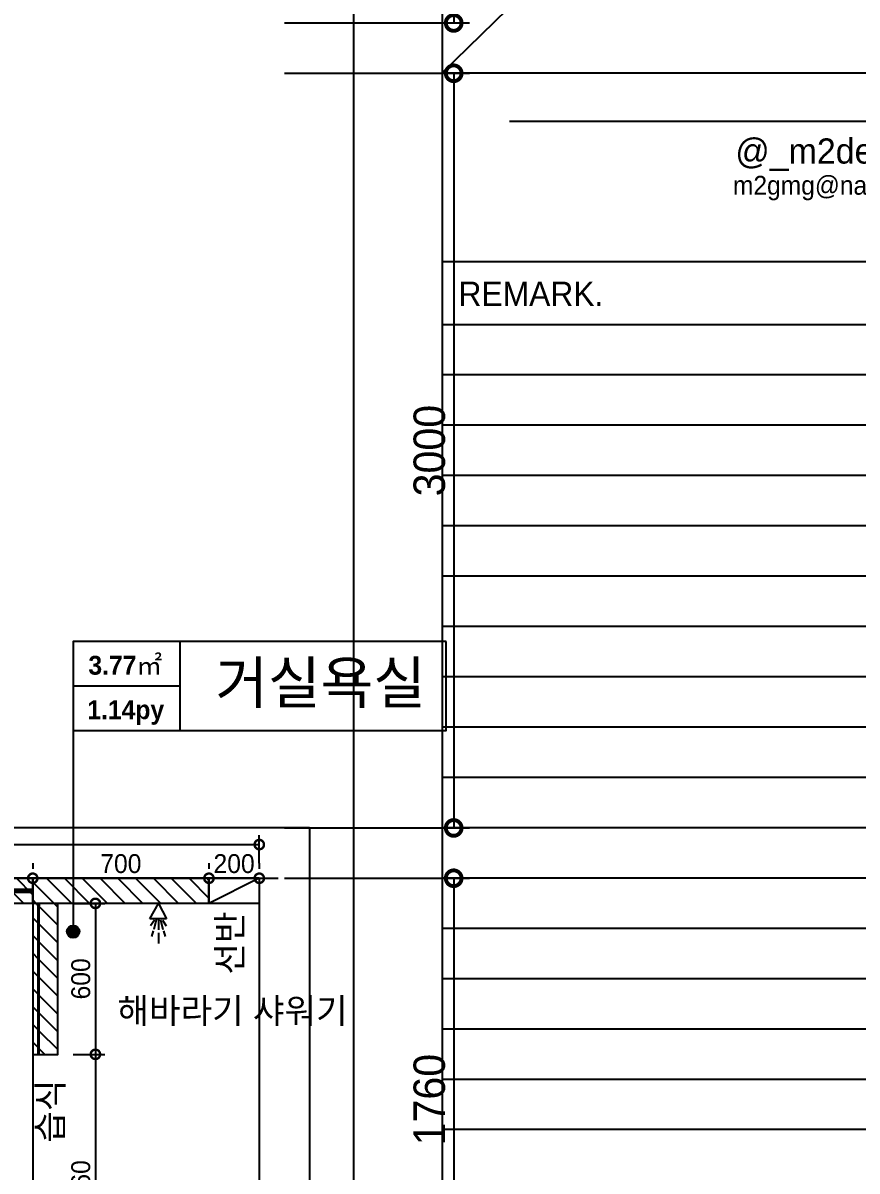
# Model space of a CAD drawing. Header units: inches. Extents: x -53835 to 52744, y -79586 to -50910.
# Drawn here: x 6490 to 9804, y -58781 to -54217 of the extents above; entities that cross this region are included whole.
import ezdxf
from ezdxf.enums import TextEntityAlignment as Align

# ---------------------------------------------------------------- set-up
doc = ezdxf.new("R2010")
doc.units = ezdxf.units.IN
doc.header["$LTSCALE"] = 50
doc.header["$MEASUREMENT"] = 0
doc.linetypes.add('HID', pattern=[2.5, 1.5, -1])
for name, color, linetype in [('0-ELC TEXT', 7, 'Continuous'), ('03-TEXT', 3, 'Continuous'), ('03-WAL NEW', 3, 'Continuous'), ('06-FUR', 6, 'Continuous'), ('06-LIGHT', 4, 'Continuous'), ('07-DIM WAL', 5, 'Continuous'), ('BATH', 4, 'Continuous'), ('CO-BATH', 6, 'Continuous'), ('E-HAT', 251, 'Continuous'), ('FORM(YOURNAME)-1', 1, 'Continuous'), ('FORM(YOURNAME)-11', 1, 'Continuous'), ('TOILET-1', 6, 'Continuous'), ('도면층2', 2, 'Continuous'), ('욕실마감선', 4, 'Continuous')]:
    doc.layers.add(name, color=color, linetype=linetype)
doc.styles.add('YOURNAME', font='HY울릉도M.TTF')
doc.styles.add('넥슨고딕', font='NEXONLv1GothicBold.ttf')
doc.styles.add('스타일1', font='HY울릉도M.TTF')
doc.styles.add('코레일둥고', font='Korail_Round_Gothic_Medium.ttf')
doc.dimstyles.new('30', dxfattribs={"dimscale": 30, "dimtxt": 2.5, "dimasz": 2.5, "dimexe": 1.25, "dimexo": 2, "dimtad": 1, "dimdec": 0, "dimtxsty": '스타일1', "dimblk": 'DOTSMALL', "dimcen": 2.5, "dimclrd": 1, "dimclre": 1, "dimclrt": 2, "dimadec": 0, "dimazin": 0, "dimtfac": 1, "dimtix": 1, "dimtmove": 0, "dimatfit": 3, "dimldrblk": 'DOTSMALL', "dimfxl": 1.25, "dimarcsym": 0})
doc.dimstyles.new('50', dxfattribs={"dimscale": 50, "dimtxt": 2.5, "dimasz": 2.5, "dimexe": 1.25, "dimexo": 2, "dimtad": 1, "dimtxsty": '스타일1', "dimblk": 'DOTSMALL', "dimcen": 2.5, "dimclrd": 1, "dimclre": 1, "dimclrt": 2, "dimadec": 0, "dimazin": 0, "dimtfac": 1, "dimtix": 1, "dimtmove": 0, "dimatfit": 3, "dimldrblk": 'DOTSMALL', "dimfxl": 1.25, "dimarcsym": 0})
pattern_1 = [(135, (-82257.61, -20748.035), (-35.35534, -35.35534), [])]

# ---------------------------------------------------------------- blocks, each defined once
blk = doc.blocks.new('FORM-ELEVATION')
at = {"layer": 'Defpoints', "color": 158}
for p, q in [((62481, 35508), (62481, -21492)), ((62481, 24686), (71691, 33708)), ((62481, 24686), (71691, 24686)), ((62481, 20686), (71691, 20686)), ((62481, 19886), (71691, 19886)), ((62481, 19086), (71691, 19086)), ((62481, 18286), (71691, 18286)), ((62481, 17486), (71691, 17486)), ((62481, 16686), (71691, 16686)), ((62481, 15886), (71691, 15886)), ((62481, 15086), (71691, 15086)), ((62481, 14286), (71691, 14286)), ((62481, 13486), (71691, 13486)), ((62481, 12686), (71691, 12686)), ((62481, 11886), (71691, 11886)), ((62481, 11086), (71691, 11086)), ((62481, 10286), (71691, 10286)), ((62481, 9486), (71691, 9486)), ((62481, 8686), (71691, 8686)), ((62481, 7886), (71691, 7886))]:
    blk.add_line(p, q, dxfattribs=at)
blk.add_lwpolyline([(-8309, 33708), (61071, 33708), (61071, -19692), (-8309, -19692)], close=True, dxfattribs=at)
at = {"layer": 'FORM(YOURNAME)-11', "color": 251}
blk.add_line((63550, 23916), (70622, 23916), dxfattribs=at)
at = {"layer": 'FORM(YOURNAME)-11', "color": 14}
blk.add_line((62481, 21686), (71691, 21686), dxfattribs=at)
at = {"layer": 'FORM(YOURNAME)-11', "color": 14, "style": 'YOURNAME'}
for s, height, width, p in [('@_m2design_', 400, 1.03, (70622, 23242)), ('m2gmg@naver.com', 300, 0.995, (70622, 22747))]:
    blk.add_text(s, height=height, dxfattribs=dict(at, width=width)).set_placement(p, align=Align.RIGHT)
blk.add_text('REMARK.', height=386.1, dxfattribs=at).set_placement((62739, 21172), align=Align.MIDDLE_LEFT)
at = {"layer": 'FORM(YOURNAME)-11', "color": 3, "style": 'YOURNAME'}
for tag, height, p in [('1', 450, (71041, -1219)), ('2', 450, (71041, -1863)), ('3', 450, (71041, -3150)), ('4', 450, (71041, -5081)), ('5', 515, (71041, -7398)), ('6', 515, (71041, -9650)), ('7', 515, (71041, -11903)), ('8', 515, (71041, -14155)), ('9', 515, (71041, -16408)), ('10', 515, (66791, -18596)), ('11', 515, (71041, -18660)), ('12', 515, (66791, -20848)), ('13', 515, (71041, -20848))]:
    blk.add_attdef(tag, text='', height=height, dxfattribs=at).set_placement(p, align=Align.MIDDLE_RIGHT)
blk = doc.blocks.new('vudauseh')
at = {"layer": '도면층2'}
for p, q in [((-36635, -58645.2), (-37965, -58645.2)), ((-36635, -58645.2), (-36635, -65805.2)), ((-36835, -58845.2), (-39115, -58845.2)), ((-36835, -58845.2), (-36835, -60605.2))]:
    blk.add_line(p, q, dxfattribs=at)
blk = doc.blocks.new('_DOTSMALL')
at = {"color": 0, "linetype": 'ByBlock', "const_width": 0.5}
blk.add_lwpolyline([(-0.0625, 0, 1), (0.0625, 0, 1)], format="xyb", close=True, dxfattribs=at)
blk = doc.blocks.new('*D164')
at = {"layer": '07-DIM WAL', "color": 1, "lineweight": -2, "transparency": 16777216}
for p, q in [((7528.6, -54417), (8263.6, -54417)), ((8201.1, -54417), (8201.1, -57417)), ((7528.6, -57417), (8263.6, -57417))]:
    blk.add_line(p, q, dxfattribs=at)
at = {"layer": 'Defpoints', "color": 0, "transparency": 16777216}
for p in [(7428.6, -54417), (7428.6, -57417), (8201.1, -57417)]:
    blk.add_point(p, dxfattribs=at)
at = {"layer": '07-DIM WAL', "color": 1, "lineweight": -2, "transparency": 16777216, "xscale": 125, "yscale": 125, "zscale": 125}
for p, rotation in [((8201.1, -54417), 90), ((8201.1, -57417), 270)]:
    blk.add_blockref('_DOTSMALL', p, dxfattribs=dict(at, rotation=rotation))
at = {"layer": '07-DIM WAL', "color": 2, "transparency": 16777216, "insert": (8104.9, -55917), "char_height": 125, "attachment_point": 5, "rotation": 90, "style": '스타일1'}
blk.add_mtext('3000', dxfattribs=at)
blk = doc.blocks.new('*D195')
at = {"layer": '07-DIM WAL', "color": 1, "lineweight": -2, "transparency": 16777216}
for p, q in [((7528.6, -52587), (8263.6, -52587)), ((8201.1, -52587), (8201.1, -54217)), ((7528.6, -54217), (8263.6, -54217))]:
    blk.add_line(p, q, dxfattribs=at)
at = {"layer": 'Defpoints', "color": 0, "transparency": 16777216}
for p in [(7428.6, -52587), (7428.6, -54217), (8201.1, -54217)]:
    blk.add_point(p, dxfattribs=at)
at = {"layer": '07-DIM WAL', "color": 1, "lineweight": -2, "transparency": 16777216, "xscale": 125, "yscale": 125, "zscale": 125}
for p, rotation in [((8201.1, -52587), 90), ((8201.1, -54217), 270)]:
    blk.add_blockref('_DOTSMALL', p, dxfattribs=dict(at, rotation=rotation))
at = {"layer": '07-DIM WAL', "color": 2, "transparency": 16777216, "insert": (8104.8, -53402), "char_height": 125, "attachment_point": 5, "rotation": 90, "style": '스타일1'}
blk.add_mtext('1630', dxfattribs=at)
blk = doc.blocks.new('*D165')
at = {"layer": '07-DIM WAL', "color": 1, "lineweight": -2, "transparency": 16777216}
for p, q in [((7528.6, -57617), (8263.6, -57617)), ((8201.1, -57617), (8201.1, -59377)), ((7528.6, -59377), (8263.6, -59377))]:
    blk.add_line(p, q, dxfattribs=at)
at = {"layer": 'Defpoints', "color": 0, "transparency": 16777216}
for p in [(7428.6, -57617), (7428.6, -59377), (8201.1, -59377)]:
    blk.add_point(p, dxfattribs=at)
at = {"layer": '07-DIM WAL', "color": 1, "lineweight": -2, "transparency": 16777216, "xscale": 125, "yscale": 125, "zscale": 125}
for p, rotation in [((8201.1, -57617), 90), ((8201.1, -59377), 270)]:
    blk.add_blockref('_DOTSMALL', p, dxfattribs=dict(at, rotation=rotation))
at = {"layer": '07-DIM WAL', "color": 2, "transparency": 16777216, "insert": (8104.8, -58497), "char_height": 125, "attachment_point": 5, "rotation": 90, "style": '스타일1'}
blk.add_mtext('1760', dxfattribs=at)
blk = doc.blocks.new('AC-8')
at = {"layer": 'BATH'}
for p, q in [((-50.8, 54), (-0.1, 142.7)), ((-0.1, 142.7), (45.4, 54)), ((45.4, 54), (-50.8, 54)), ((-24.7, 46.5), (-46.3, 12.2)), ((-13.5, 47.3), (-27.7, -7.9)), ((-1.6, 49.5), (-1.6, -10.8)), ((10.4, 47.3), (24.5, -7.9)), ((21.6, 46.5), (43.2, 12.2)), ((-31.4, -16.2), (-41.1, -49)), ((-1.6, -27.3), (-1.6, -88.5)), ((28.3, -16.2), (38, -49))]:
    blk.add_line(p, q, dxfattribs=at)
blk = doc.blocks.new('A$C1AC25B95')
at = {"layer": '욕실마감선', "color": 8}
for p, q in [((28.3, 72.3), (28.3, 75)), ((53.3, 73.7), (53.3, 75))]:
    blk.add_line(p, q, dxfattribs=at)
at = {"layer": 'TOILET-1', "linetype": 'Continuous', "xscale": 0.873786407766195, "yscale": 0.873786407766195, "zscale": 0.873786407766195, "rotation": 180}
blk.add_blockref('AC-8', (39.7, 124.7), dxfattribs=at)
blk = doc.blocks.new('B-803S')
at = {"layer": 'CO-BATH'}
for p, q in [((7.5, 1980), (7.5, 20)), ((12.5, 1980), (12.5, 20))]:
    blk.add_line(p, q, dxfattribs=at)
at = {"layer": 'CO-BATH', "color": 8}
blk.add_lwpolyline([(0, 2000), (20, 2000), (20, 0), (0, 0)], close=True, dxfattribs=at)
at = {"layer": 'CO-BATH'}
for points in [[(0, 2000), (0, 1970), (5, 1970), (5, 1980), (15, 1980), (15, 1970), (20, 1970), (20, 2000)], [(0, 0), (0, 30), (5, 30), (5, 20), (15, 20), (15, 30), (20, 30), (20, 0)]]:
    blk.add_lwpolyline(points, close=True, dxfattribs=at)
blk = doc.blocks.new('*D181')
at = {"layer": '07-DIM WAL', "color": 1, "lineweight": -2, "transparency": 16777216}
for p, q in [((7228.6, -57557), (7228.6, -57579.5)), ((7428.6, -57557), (7428.6, -57579.5)), ((7228.6, -57617), (7153.6, -57617)), ((7428.6, -57617), (7228.6, -57617)), ((7428.6, -57617), (7503.6, -57617))]:
    blk.add_line(p, q, dxfattribs=at)
at = {"layer": 'Defpoints', "color": 0, "transparency": 16777216}
for p in [(7228.6, -57617), (7228.6, -57617), (7428.6, -57617)]:
    blk.add_point(p, dxfattribs=at)
at = {"layer": '07-DIM WAL', "color": 1, "lineweight": -2, "transparency": 16777216, "xscale": 75, "yscale": 75, "zscale": 75}
blk.add_blockref('_DOTSMALL', (7228.6, -57617), dxfattribs=at)
at = {"layer": '07-DIM WAL', "color": 1, "lineweight": -2, "transparency": 16777216, "xscale": 75, "yscale": 75, "zscale": 75, "rotation": 180}
blk.add_blockref('_DOTSMALL', (7428.6, -57617), dxfattribs=at)
at = {"layer": '07-DIM WAL', "color": 2, "transparency": 16777216, "insert": (7328.6, -57559.3), "char_height": 75, "attachment_point": 5, "style": '스타일1'}
blk.add_mtext('200', dxfattribs=at)
blk = doc.blocks.new('*D182')
at = {"layer": '07-DIM WAL', "color": 1, "lineweight": -2, "transparency": 16777216}
for p, q in [((6528.6, -57557), (6528.6, -57579.5)), ((7228.6, -57557), (7228.6, -57579.5)), ((6528.6, -57617), (7228.6, -57617))]:
    blk.add_line(p, q, dxfattribs=at)
at = {"layer": 'Defpoints', "color": 0, "transparency": 16777216}
for p in [(6528.6, -57617), (7228.6, -57617), (7228.6, -57617)]:
    blk.add_point(p, dxfattribs=at)
at = {"layer": '07-DIM WAL', "color": 1, "lineweight": -2, "transparency": 16777216, "xscale": 75, "yscale": 75, "zscale": 75, "rotation": 180}
blk.add_blockref('_DOTSMALL', (6528.6, -57617), dxfattribs=at)
at = {"layer": '07-DIM WAL', "color": 1, "lineweight": -2, "transparency": 16777216, "xscale": 75, "yscale": 75, "zscale": 75}
blk.add_blockref('_DOTSMALL', (7228.6, -57617), dxfattribs=at)
at = {"layer": '07-DIM WAL', "color": 2, "transparency": 16777216, "insert": (6878.6, -57559.3), "char_height": 75, "attachment_point": 5, "style": '스타일1'}
blk.add_mtext('700', dxfattribs=at)
blk = doc.blocks.new('*D183')
at = {"layer": '07-DIM WAL', "color": 1, "lineweight": -2, "transparency": 16777216}
for p, q in [((5848.6, -57557), (5848.6, -57579.5)), ((6528.6, -57557), (6528.6, -57579.5)), ((6528.6, -57617), (5848.6, -57617))]:
    blk.add_line(p, q, dxfattribs=at)
at = {"layer": 'Defpoints', "color": 0, "transparency": 16777216}
for p in [(5848.6, -57617), (5848.6, -57617), (6528.6, -57617)]:
    blk.add_point(p, dxfattribs=at)
at = {"layer": '07-DIM WAL', "color": 1, "lineweight": -2, "transparency": 16777216, "xscale": 75, "yscale": 75, "zscale": 75, "rotation": 180}
blk.add_blockref('_DOTSMALL', (5848.6, -57617), dxfattribs=at)
at = {"layer": '07-DIM WAL', "color": 1, "lineweight": -2, "transparency": 16777216, "xscale": 75, "yscale": 75, "zscale": 75}
blk.add_blockref('_DOTSMALL', (6528.6, -57617), dxfattribs=at)
at = {"layer": '07-DIM WAL', "color": 2, "transparency": 16777216, "insert": (6188.6, -57559.2), "char_height": 75, "attachment_point": 5, "style": '스타일1'}
blk.add_mtext('680', dxfattribs=at)
blk = doc.blocks.new('*D154')
at = {"layer": '07-DIM WAL', "color": 1, "lineweight": -2, "transparency": 16777216}
for p, q in [((5148.6, -57557), (5148.6, -57445.7)), ((7428.6, -57557), (7428.6, -57445.7)), ((5148.6, -57483.2), (7428.6, -57483.2))]:
    blk.add_line(p, q, dxfattribs=at)
at = {"layer": 'Defpoints', "color": 0, "transparency": 16777216}
for p in [(7428.6, -57483.2), (5148.6, -57617), (7428.6, -57617)]:
    blk.add_point(p, dxfattribs=at)
at = {"layer": '07-DIM WAL', "color": 1, "lineweight": -2, "transparency": 16777216, "xscale": 75, "yscale": 75, "zscale": 75, "rotation": 180}
blk.add_blockref('_DOTSMALL', (5148.6, -57483.2), dxfattribs=at)
at = {"layer": '07-DIM WAL', "color": 1, "lineweight": -2, "transparency": 16777216, "xscale": 75, "yscale": 75, "zscale": 75}
blk.add_blockref('_DOTSMALL', (7428.6, -57483.2), dxfattribs=at)
at = {"layer": '07-DIM WAL', "color": 2, "transparency": 16777216, "insert": (6288.6, -57425.4), "char_height": 75, "attachment_point": 5, "style": '스타일1'}
blk.add_mtext('2280', dxfattribs=at)
blk = doc.blocks.new('*D204')
at = {"layer": '07-DIM WAL', "color": 1, "lineweight": -2, "transparency": 16777216}
for p, q in [((6688.6, -57717), (6815, -57717)), ((6777.5, -57717), (6777.5, -58317)), ((6688.6, -58317), (6815, -58317))]:
    blk.add_line(p, q, dxfattribs=at)
at = {"layer": 'Defpoints', "color": 0, "transparency": 16777216}
for p in [(6628.6, -57717), (6628.6, -58317), (6777.5, -58317)]:
    blk.add_point(p, dxfattribs=at)
at = {"layer": '07-DIM WAL', "color": 1, "lineweight": -2, "transparency": 16777216, "xscale": 75, "yscale": 75, "zscale": 75}
for p, rotation in [((6777.5, -57717), 90), ((6777.5, -58317), 270)]:
    blk.add_blockref('_DOTSMALL', p, dxfattribs=dict(at, rotation=rotation))
at = {"layer": '07-DIM WAL', "color": 2, "transparency": 16777216, "insert": (6719.7, -58017), "char_height": 75, "attachment_point": 5, "rotation": 90, "style": '스타일1'}
blk.add_mtext('600', dxfattribs=at)
blk = doc.blocks.new('*D205')
at = {"layer": '07-DIM WAL', "color": 1, "lineweight": -2, "transparency": 16777216}
for p, q in [((6688.6, -58317), (6815, -58317)), ((6777.5, -58317), (6777.5, -59377)), ((6688.6, -59377), (6815, -59377))]:
    blk.add_line(p, q, dxfattribs=at)
at = {"layer": 'Defpoints', "color": 0, "transparency": 16777216}
for p in [(6628.6, -58317), (6628.6, -59377), (6777.5, -59377)]:
    blk.add_point(p, dxfattribs=at)
at = {"layer": '07-DIM WAL', "color": 1, "lineweight": -2, "transparency": 16777216, "xscale": 75, "yscale": 75, "zscale": 75}
for p, rotation in [((6777.5, -58317), 90), ((6777.5, -59377), 270)]:
    blk.add_blockref('_DOTSMALL', p, dxfattribs=dict(at, rotation=rotation))
at = {"layer": '07-DIM WAL', "color": 2, "transparency": 16777216, "insert": (6719.7, -58847), "char_height": 75, "attachment_point": 5, "rotation": 90, "style": '스타일1'}
blk.add_mtext('1060', dxfattribs=at)

msp = doc.modelspace()

# ---------------------------------------------------------------- hatches: boundary and pattern name
at = {"layer": '0-ELC TEXT'}
h = msp.add_hatch(color=256, dxfattribs=at)
h.dxf.hatch_style = 1
edge = h.paths.add_edge_path()
edge.add_arc((6689.301, -57829.346), 25, -270, 90, ccw=False)
h = msp.add_hatch(color=256, dxfattribs=at)
h.dxf.hatch_style = 1
edge = h.paths.add_edge_path()
edge.add_arc((6689.301, -57829.346), 25, -270, 90, ccw=False)
at = {"layer": '03-WAL NEW'}
h = msp.add_hatch(dxfattribs=at)
h.set_pattern_fill('_USER', color=256, scale=50, angle=135, pattern_type=0)
h.set_pattern_definition(pattern_1)
h.paths.add_polyline_path([(6528.631, -57717.002), (6528.631, -57617.002), (7228.631, -57617.002), (7228.631, -57717.002)])
at = {"layer": 'E-HAT'}
h = msp.add_hatch(dxfattribs=at)
h.set_pattern_fill('_USER', color=256, scale=50, angle=135, pattern_type=0)
h.set_pattern_definition([(135, (-82236.61, -20748.035), (-35.35534, -35.35534), [])])
h.paths.add_polyline_path([(5848.631, -57617.002), (6528.631, -57617.002), (6528.631, -57717.002), (5848.631, -57717.002)])
h.paths.add_polyline_path([(5148.631, -57617.002), (5248.631, -57617.002), (5248.631, -57717.002), (5148.631, -57717.002)])
h = msp.add_hatch(dxfattribs=at)
h.set_pattern_fill('_USER', color=256, scale=50, angle=135, pattern_type=0)
h.set_pattern_definition(pattern_1)
h.paths.add_polyline_path([(6628.631, -57717.002), (6628.631, -58317.002), (6554.631, -58317.002), (6554.631, -58308.004), (6554.631, -57726.002), (6554.631, -57717.002)])
h.paths.add_polyline_path([(6548.631, -58317.002), (6528.631, -58317.002), (6528.631, -57717.002), (6548.631, -57717.002), (6548.631, -57726.002), (6548.631, -58308.004)])

# ---------------------------------------------------------------- linework, layer by layer
msp.add_line((6528.631, -58317.002), (6528.631, -59377.002))
at = {"layer": '0-ELC TEXT'}
for p, q in [((7113.993, -57029.698), (7113.993, -56675.939)), ((7113.993, -56852.818), (6689.301, -56852.818)), ((6689.301, -57029.698), (6689.301, -57829.346))]:
    msp.add_line(p, q, dxfattribs=at)
msp.add_lwpolyline([(8171.196, -56675.939), (6689.301, -56675.939), (6689.301, -57029.698), (8171.196, -57029.698)], close=True, dxfattribs=at)
msp.add_circle((6689.301, -57829.346), 25, dxfattribs=at)
msp.add_circle((6689.301, -57829.346), 25, dxfattribs=at)
at = {"layer": '03-WAL NEW'}
msp.add_line((6528.631, -57717.002), (6528.631, -57617.002), dxfattribs=at)
for points in [[(5148.631, -57717.002), (5148.631, -57617.002), (6528.631, -57617.002), (6528.631, -57717.002)], [(6528.631, -57717.002), (6528.631, -57617.002), (7228.631, -57617.002), (7228.631, -57717.002)]]:
    msp.add_lwpolyline(points, close=True, dxfattribs=at)
msp.add_lwpolyline([(6528.631, -57717.002), (6528.631, -58317.002), (6628.631, -58317.002), (6628.631, -57717.002), (6528.631, -57717.002)], dxfattribs=at)
at = {"layer": '06-FUR'}
msp.add_line((7428.631, -57617.002), (7228.631, -57717.002), dxfattribs=at)
msp.add_lwpolyline([(7228.631, -57717.002), (7228.631, -57617.002), (7428.631, -57617.002), (7428.631, -57717.002)], close=True, dxfattribs=at)
at = {"layer": '06-LIGHT', "color": 10, "linetype": 'HID', "const_width": 20}
msp.add_lwpolyline([(6528.631, -57667.002), (5148.631, -57667.002)], dxfattribs=at)

# ---------------------------------------------------------------- block references
msp.add_blockref('vudauseh', (44263.598, 1228.239))
at = {"layer": '06-FUR', "xscale": 0.7874015748031495, "yscale": 0.7874015748031495, "zscale": 0.7874015748031495, "rotation": 180}
msp.add_blockref('A$C1AC25B95', (7059.952, -57717.002), dxfattribs=at)
at = {"layer": '07-DIM WAL', "xscale": -0.3000010340288967, "yscale": 0.3000010340288967, "zscale": 0.3000010340288967}
msp.add_blockref('B-803S', (6554.631, -58317.004), dxfattribs=at)
at = {"layer": 'FORM(YOURNAME)-1', "xscale": 0.2500000000000001, "yscale": 0.2500000000000001, "zscale": 0.2500000000000001}
msp.add_blockref('FORM-ELEVATION', (-7464.457, -60586.552), dxfattribs=at)

# ---------------------------------------------------------------- texts
at = {"layer": '0-ELC TEXT', "style": '코레일둥고'}
for s, p in [('선반', (7361.076, -58000.143)), ('습식', (6648.25, -58668.701))]:
    msp.add_text(s, height=100, rotation=90, dxfattribs=at).set_placement(p)
msp.add_text('해바라기 샤워기', height=100, dxfattribs=at).set_placement((6864.881, -58193.719))
at = {"layer": '03-TEXT'}
for s, height, style, p in [('3.77㎡', 75, '넥슨고딕', (6896.228, -56807.733)), ('거실욕실', 166.6667, '코레일둥고', (7672.406, -56922.239)), ('1.14py', 75, '넥슨고딕', (6898.099, -56984.612))]:
    msp.add_text(s, height=height, dxfattribs=dict(at, style=style)).set_placement(p, align=Align.CENTER)

# ---------------------------------------------------------------- dimensions: what is measured, and where the dimension line sits
at = {"layer": '07-DIM WAL'}
for base, p1, p2, angle, dimstyle, picture, middle in [((8201.131, -54217.002), (7428.631, -52587.002), (7428.631, -54217.002), 90, '50', '*D195', (8104.801, -53402.002)), ((8201.131, -57417.002), (7428.631, -54417.002), (7428.631, -57417.002), 90, '50', '*D164', (8104.884, -55917.002)), ((7428.631, -57483.179), (5148.631, -57617.002), (7428.631, -57617.002), 180, '30', '*D154', (6288.631, -57425.381)), ((5848.631, -57617.002), (6528.631, -57617.002), (5848.631, -57617.002), 180, '30', '*D183', (6188.631, -57559.154)), ((7228.631, -57617.002), (6528.631, -57617.002), (7228.631, -57617.002), 180, '30', '*D182', (6878.631, -57559.254)), ((7228.631, -57617.002), (7428.631, -57617.002), (7228.631, -57617.002), 180, '30', '*D181', (7328.631, -57559.254)), ((8201.131, -59377.002), (7428.631, -57617.002), (7428.631, -59377.002), 90, '50', '*D165', (8104.801, -58497.002)), ((6777.479, -58317.002), (6628.631, -57717.002), (6628.631, -58317.002), 90, '30', '*D204', (6719.681, -58017.002)), ((6777.479, -59377.002), (6628.631, -58317.002), (6628.631, -59377.002), 90, '30', '*D205', (6719.681, -58847.002))]:
    dim = msp.add_linear_dim(base=base, p1=p1, p2=p2, angle=angle, dimstyle=dimstyle, dxfattribs=at)
    dim.commit()
    dim.dimension.update_dxf_attribs({"geometry": picture, "text_midpoint": middle})

doc.saveas('drawing.dxf')
